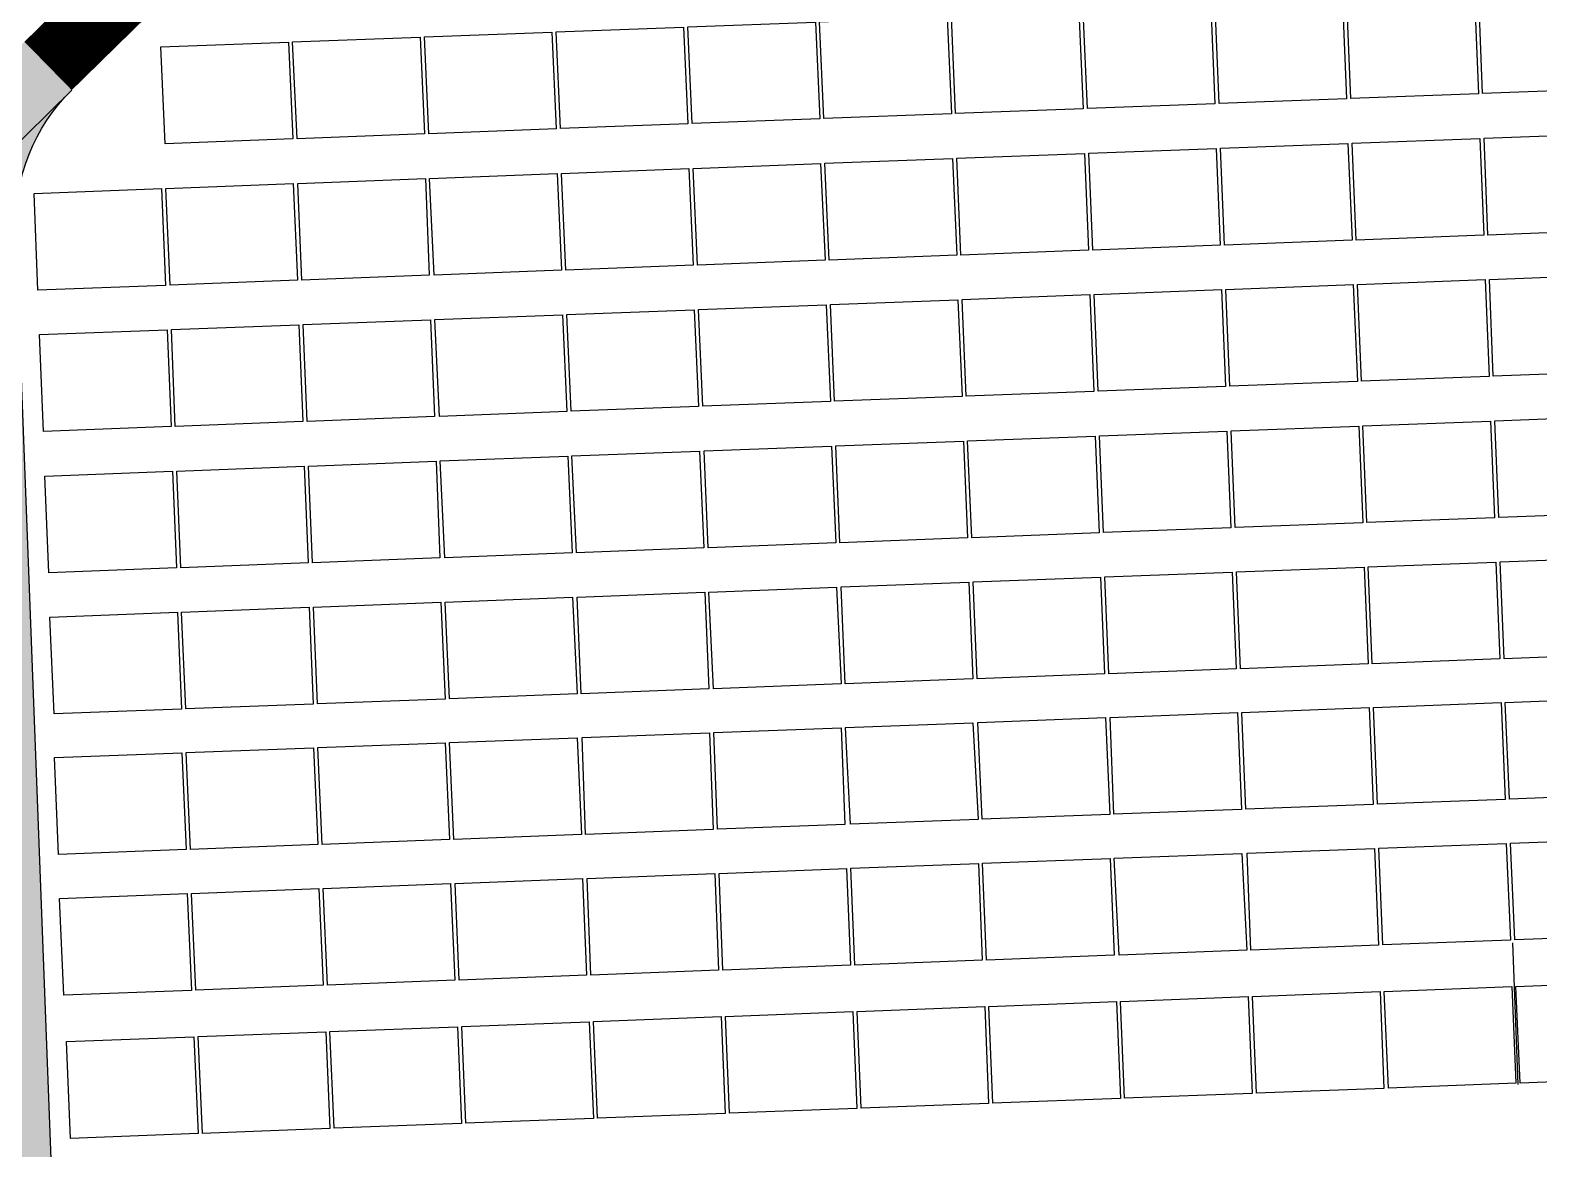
# Model space of a CAD drawing. Header units: metres. Extents: x 1956498 to 1957612, y 2277909 to 2278547.
# Drawn here: x 1956625.4 to 1956714.6, y 2278260.9 to 2278327 of the extents above; entities that cross this region are included whole.
import ezdxf

# ---------------------------------------------------------------- set-up
doc = ezdxf.new("R2010")
doc.units = ezdxf.units.M
doc.layers.add('PVcase AlignmentLine', color=130, linetype='Continuous', plot=False)
doc.layers.add('PVcase PV Modules (full frames)', color=142, linetype='Continuous')
doc.layers.add('UBS-100-Circulation intérieure lourde', color=252, linetype='Continuous')

# ---------------------------------------------------------------- blocks, each defined once
blk = doc.blocks.new('3P6@20DEG F FX ID1 PVBlock')
at = {"color": 0, "transparency": 33554687}
blk.add_polyline3d([(0, 0, 2.083586713139974), (7.539539347030692, 0.2870042413902952, 2.083586713139975), (7.757297679336461, -5.433460050740019, 1.675326544159361e-15), (0.2177583323057694, -5.720464292130313, 0)], close=True, dxfattribs=at)

msp = doc.modelspace()

# ---------------------------------------------------------------- hatches: boundary and pattern name
at = {"layer": 'UBS-100-Circulation intérieure lourde', "transparency": 33554687}
h = msp.add_hatch(color=256, dxfattribs=at)
h.dxf.hatch_style = 1
edge = h.paths.add_edge_path()
edge.add_line((1956634.341489713, 2278056.887598004), (1956625.346640537, 2278294.043664309))
edge.add_line((1956625.346640537, 2278294.043664309), (1956624.540903068, 2278315.22667184))
edge.add_arc((1956635.532993209, 2278315.643750161), 11.00000000036017, 134.3795372862845, 182.1729597346298, ccw=False)
edge.add_line((1956627.839503802, 2278323.505697805), (1956625.041871291, 2278326.364587857))
edge.add_line((1956625.041871291, 2278326.364587857), (1956619.729845189, 2278321.16638273))
edge.add_line((1956619.729845189, 2278321.16638273), (1956601.554383828, 2278307.263801917))
edge.add_line((1956601.554383828, 2278307.263801917), (1956603.99073966, 2278304.078645729))
edge.add_arc((1956610.295078756, 2278295.064473079), 11.00000000036768, 2.109016802056715, 124.96820205366191, ccw=False)
edge.add_line((1956621.287627518, 2278295.469283808), (1956625.184963449, 2278192.595403235))
edge.add_line((1956625.184963449, 2278192.595403235), (1956619.738882399, 2278192.388759882))
edge.add_line((1956619.738882399, 2278192.388759882), (1956620.193876935, 2278180.39738882))
edge.add_line((1956620.193876935, 2278180.39738882), (1956625.639957955, 2278180.604032172))
edge.add_line((1956625.639957955, 2278180.604032172), (1956630.312927891, 2278057.558517311))
edge.add_line((1956630.312927891, 2278057.558517311), (1956622.62110362, 2278058.839518729))
edge.add_arc((1956620.147754484, 2278044.07226155), 14.97295363458923, 80.49185619865526, 131.7545520128504)
edge.add_arc((1956601.909245847, 2278062.632755114), 11.0892297245349, 260.4080620361427, 318.2050486444067, ccw=False)
edge.add_line((1956600.061447426, 2278051.698558441), (1956599.404335252, 2278047.752902147))
edge.add_line((1956599.404335252, 2278047.752902147), (1956666.616632329, 2278036.559322334))
edge.add_line((1956666.616632329, 2278036.559322334), (1956667.273744503, 2278040.504978628))
edge.add_arc((1956669.155596654, 2278051.531930108), 11.18637682478427, 203.0370577475586, 260.3152429478089, ccw=False)
edge.add_arc((1956645.803635846, 2278039.772021213), 15.00008311844894, 29.48240243763131, 80.62893062618235)
edge.add_line((1956648.246066184, 2278054.571920794), (1956634.341489713, 2278056.887598004))

# ---------------------------------------------------------------- linework, layer by layer
at = {"layer": 'PVcase AlignmentLine', "transparency": 33554687}
msp.add_lwpolyline([(1956713.34937974, 2278264.726917159), (1956713.03134738, 2278273.108653103)], dxfattribs=at)
msp.add_lwpolyline([(1956713.34937974, 2278264.726917159), (1956713.03134738, 2278273.108653103)], dxfattribs=at)
at = {"layer": 'UBS-100-Circulation intérieure lourde', "transparency": 33554687, "const_width": 4}
msp.add_lwpolyline([(1956626.440687547, 2278324.935142831), (1956644.608150913, 2278342.713331301, -0.1032689059381145), (1956648.913773762, 2278345.467421853), (1956697.180939359, 2278363.799901951, -0.08144385881705817), (1956701.303869883, 2278364.63761152), (1956764.288333682, 2278367.027462243)], format="xyb", dxfattribs=at)
at = {"layer": 'UBS-100-Circulation intérieure lourde', "transparency": 33554687}
msp.add_lwpolyline([(1956603.99073966, 2278304.078645729, -0.5941058907451485), (1956621.287627519, 2278295.469283808), (1956625.184963449, 2278192.595403235), (1956619.7388824, 2278192.388759882), (1956620.193876935, 2278180.39738882), (1956625.639957956, 2278180.604032171), (1956630.312927892, 2278057.558517311), (1956622.62110362, 2278058.839518728, 0.2274821263217856), (1956610.17665172, 2278055.242151889, -0.2576727416607237), (1956600.061447426, 2278051.69855844), (1956667.273744503, 2278040.504978627, -0.255260147811797), (1956658.861311635, 2278047.154405417, 0.2269490809300984), (1956648.246066184, 2278054.571920794), (1956634.341489714, 2278056.887598004), (1956625.346640537, 2278294.043664308), (1956624.540903068, 2278315.22667184, -0.2116146533493177), (1956627.839503803, 2278323.505697805), (1956622.401800686, 2278318.174178038)], format="xyb", close=True, dxfattribs=at)

# ---------------------------------------------------------------- block references
at = {"layer": 'PVcase PV Modules (full frames)', "color": 144, "true_color": 0x007ca5, "transparency": 33554687, "extrusion": (-0.006074298169216021, -0.0002312275668036521, 0.9999815245471108), "rotation": 359.9999597623716}
msp.add_blockref('3P6@20DEG F FX ID1 PVBlock', (1956678.716022272, 2278326.359072593, -11790.11208439477), dxfattribs=at)
at = {"layer": 'PVcase PV Modules (full frames)', "color": 144, "true_color": 0x007ca5, "transparency": 33554687, "extrusion": (-0.01117813146017061, -0.0004255128851009629, 0.9999374322005571), "rotation": 359.9998637337856}
msp.add_blockref('3P6@20DEG F FX ID1 PVBlock', (1956572.373180794, 2278318.886446575, -22219.4907085517), dxfattribs=at)
at = {"layer": 'PVcase PV Modules (full frames)', "color": 144, "true_color": 0x007ca5, "transparency": 33554687, "extrusion": (-0.01032209277469038, -0.0003929264468295373, 0.9999466485815921), "rotation": 359.9998838061145}
msp.add_blockref('3P6@20DEG F FX ID1 PVBlock', (1956597.637482691, 2278320.563943994, -20470.235573036), dxfattribs=at)
at = {"layer": 'PVcase PV Modules (full frames)', "color": 144, "true_color": 0x007ca5, "transparency": 33554687, "extrusion": (-0.00931274764165769, -0.0003545041612132256, 0.9999565725861111), "rotation": 359.9999054195739}
msp.add_blockref('3P6@20DEG F FX ID1 PVBlock', (1956624.188992153, 2278322.345418393, -18407.70190280961), dxfattribs=at)
at = {"layer": 'PVcase PV Modules (full frames)', "color": 144, "true_color": 0x007ca5, "transparency": 33554687, "extrusion": (-0.01847930973510292, -0.0007034435431427587, 0.9998289955181815), "rotation": 87.82000000000001}
msp.add_blockref('3P6@20DEG F FX ID1 PVBlock', (-2202248.768537945, 2041575.784454308, -37138.89065969642), dxfattribs=at)
at = {"layer": 'PVcase PV Modules (full frames)', "color": 144, "true_color": 0x007ca5, "transparency": 33554687, "extrusion": (-0.01839991644520552, -0.000700421314609996, 0.9998304618708072), "rotation": 87.82000000000001}
msp.add_blockref('3P6@20DEG F FX ID1 PVBlock', (-2202248.768537945, 2041586.524268983, -36976.65750664778), dxfattribs=at)
at = {"layer": 'PVcase PV Modules (full frames)', "color": 144, "true_color": 0x007ca5, "transparency": 33554687, "extrusion": (-0.01740265300377728, -0.00066245893729498, 0.9998483429083566), "rotation": 87.82000000000001}
msp.add_blockref('3P6@20DEG F FX ID1 PVBlock', (-2202248.768537946, 2041630.210390647, -34938.83033362388), dxfattribs=at)
at = {"layer": 'PVcase PV Modules (full frames)', "color": 144, "true_color": 0x007ca5, "transparency": 33554687, "extrusion": (-0.01921586046399227, -0.0007314814873009266, 0.9998150907250111), "rotation": 87.82000000000001}
msp.add_blockref('3P6@20DEG F FX ID1 PVBlock', (-2202248.768537945, 2041524.465183576, -38643.95375235138), dxfattribs=at)
at = {"layer": 'PVcase PV Modules (full frames)', "color": 144, "true_color": 0x007ca5, "transparency": 33554687, "extrusion": (-0.01873325642672121, -0.0007131104172350316, 0.9998242628468182), "rotation": 87.82000000000001}
msp.add_blockref('3P6@20DEG F FX ID1 PVBlock', (-2202248.768537946, 2041550.688654436, -37657.80629644445), dxfattribs=at)
at = {"layer": 'PVcase PV Modules (full frames)', "color": 144, "true_color": 0x007ca5, "transparency": 33554687, "extrusion": (-0.01872896385772119, -0.0007129470139483371, 0.999824343382062), "rotation": 87.82000000000001}
msp.add_blockref('3P6@20DEG F FX ID1 PVBlock', (-2202248.768537946, 2041558.645473751, -37649.03487824973), dxfattribs=at)
at = {"layer": 'PVcase PV Modules (full frames)', "color": 144, "true_color": 0x007ca5, "transparency": 33554687, "extrusion": (-0.0192823140180765, -0.0007340111447507741, 0.9998138094634159), "rotation": 87.82000000000001}
msp.add_blockref('3P6@20DEG F FX ID1 PVBlock', (-2202248.768537945, 2041514.09525611, -38779.74367805515), dxfattribs=at)
at = {"layer": 'PVcase PV Modules (full frames)', "color": 144, "true_color": 0x007ca5, "transparency": 33554687, "extrusion": (-0.01096890905006634, -0.0004175485100470047, 0.9999397525288677), "rotation": 359.9998687872217}
msp.add_blockref('3P6@20DEG F FX ID1 PVBlock', (1956584.879280743, 2278311.169820618, -21792.32028462011), dxfattribs=at)
at = {"layer": 'PVcase PV Modules (full frames)', "color": 144, "true_color": 0x007ca5, "transparency": 33554687, "extrusion": (-0.009116253100464758, -0.000347024292200456, 0.9999583858859072), "rotation": 359.999909368754}
msp.add_blockref('3P6@20DEG F FX ID1 PVBlock', (1956627.923640398, 2278314.25553955, -18006.53343715389), dxfattribs=at)
at = {"layer": 'PVcase PV Modules (full frames)', "color": 144, "true_color": 0x007ca5, "transparency": 33554687, "extrusion": (-0.004482304331922819, -0.0001706258559378144, 0.9999899398667436), "rotation": 359.9999780900689}
msp.add_blockref('3P6@20DEG F FX ID1 PVBlock', (1956694.483384341, 2278319.240038725, -8537.32259608225), dxfattribs=at)
at = {"layer": 'PVcase PV Modules (full frames)', "color": 144, "true_color": 0x007ca5, "transparency": 33554687, "extrusion": (-0.01764854831158086, -0.0006718193229935301, 0.999844026536785), "rotation": 87.82000000000001}
msp.add_blockref('3P6@20DEG F FX ID1 PVBlock', (-2202240.401718943, 2041613.746020015, -35441.61735184586), dxfattribs=at)
at = {"layer": 'PVcase PV Modules (full frames)', "color": 144, "true_color": 0x007ca5, "transparency": 33554687, "extrusion": (-0.01297015747861583, -0.0004937291307231965, 0.9999157620752487), "rotation": 359.9998165384817}
msp.add_blockref('3P6@20DEG F FX ID1 PVBlock', (1956523.669482392, 2278306.976654739, -25881.71171712651), dxfattribs=at)
at = {"layer": 'PVcase PV Modules (full frames)', "color": 144, "true_color": 0x007ca5, "transparency": 33554687, "extrusion": (-0.01027917436462807, -0.0003912926910847035, 0.9999470913325422), "rotation": 359.9998847703804}
msp.add_blockref('3P6@20DEG F FX ID1 PVBlock', (1956590.998593349, 2278311.972747879, -20382.89579129044), dxfattribs=at)
at = {"layer": 'PVcase PV Modules (full frames)', "color": 144, "true_color": 0x007ca5, "transparency": 33554687, "extrusion": (-0.02249907187464928, -0.0008564620142094678, 0.99974649698691), "rotation": 87.82000000000001}
msp.add_blockref('3P6@20DEG F FX ID1 PVBlock', (-2202240.401718943, 2041394.230172608, -45353.20018407156), dxfattribs=at)
at = {"layer": 'PVcase PV Modules (full frames)', "color": 144, "true_color": 0x007ca5, "transparency": 33554687, "extrusion": (-0.0206989322255804, -0.0007879369106723297, 0.9997854436628619), "rotation": 87.82000000000001}
msp.add_blockref('3P6@20DEG F FX ID1 PVBlock', (-2202240.401718943, 2041480.431584421, -41674.79888262421), dxfattribs=at)
at = {"layer": 'PVcase PV Modules (full frames)', "color": 144, "true_color": 0x007ca5, "transparency": 33554687, "extrusion": (-0.01949694305326899, -0.0007421813313617119, 0.9998096410709636), "rotation": 87.82000000000001}
msp.add_blockref('3P6@20DEG F FX ID1 PVBlock', (-2202240.401718943, 2041536.888225261, -39218.64836126205), dxfattribs=at)
at = {"layer": 'PVcase PV Modules (full frames)', "color": 144, "true_color": 0x007ca5, "transparency": 33554687, "extrusion": (-0.00615135921488134, -0.0002341610148478789, 0.999981052794716), "rotation": 359.9999587349436}
msp.add_blockref('3P6@20DEG F FX ID1 PVBlock', (1956592.422811603, 2278314.664729186, -11948.60034176358), dxfattribs=at)
at = {"layer": 'PVcase PV Modules (full frames)', "color": 144, "true_color": 0x007ca5, "transparency": 33554687, "extrusion": (-0.01571313709912819, -0.0005981448979072001, 0.9998763621294312), "rotation": 87.82000000000001}
msp.add_blockref('3P6@20DEG F FX ID1 PVBlock', (-2202240.401718942, 2041639.560762689, -31486.82771435512), dxfattribs=at)
at = {"layer": 'PVcase PV Modules (full frames)', "color": 144, "true_color": 0x007ca5, "transparency": 33554687, "extrusion": (-0.006358092914321157, -0.0002420306532762401, 0.9999797578329552), "rotation": 359.9999559146505}
msp.add_blockref('3P6@20DEG F FX ID1 PVBlock', (1956605.619401346, 2278315.06648857, -12370.95944148627), dxfattribs=at)
at = {"layer": 'PVcase PV Modules (full frames)', "color": 144, "true_color": 0x007ca5, "transparency": 33554687, "extrusion": (-0.01022872624618608, -0.0003893723053294766, 0.9999476094019069), "rotation": 359.9998858986822}
msp.add_blockref('3P6@20DEG F FX ID1 PVBlock', (1956607.872477627, 2278304.296898019, -20280.18576989607), dxfattribs=at)
at = {"layer": 'PVcase PV Modules (full frames)', "color": 144, "true_color": 0x007ca5, "transparency": 33554687, "extrusion": (-0.004534140012205427, -0.0001725990613833592, 0.999989705838972), "rotation": 359.9999775803806}
msp.add_blockref('3P6@20DEG F FX ID1 PVBlock', (1956694.373350421, 2278310.859287037, -8643.620544094589), dxfattribs=at)
at = {"layer": 'PVcase PV Modules (full frames)', "color": 144, "true_color": 0x007ca5, "transparency": 33554687, "extrusion": (-0.01060372260561349, -0.0004036471224910813, 0.9999436974829652), "rotation": 359.9998773789256}
msp.add_blockref('3P6@20DEG F FX ID1 PVBlock', (1956577.092751589, 2278302.821447315, -21046.45581723272), dxfattribs=at)
at = {"layer": 'PVcase PV Modules (full frames)', "color": 144, "true_color": 0x007ca5, "transparency": 33554687, "extrusion": (-0.009604617713506606, -0.0003656146475042108, 0.9999538077553918), "rotation": 359.9998993980575}
msp.add_blockref('3P6@20DEG F FX ID1 PVBlock', (1956604.015316744, 2278304.631502197, -19004.86310939241), dxfattribs=at)
at = {"layer": 'PVcase PV Modules (full frames)', "color": 144, "true_color": 0x007ca5, "transparency": 33554687, "extrusion": (-0.01010718931342535, -0.0003847458137651564, 0.999948847039108), "rotation": 359.9998885941285}
msp.add_blockref('3P6@20DEG F FX ID1 PVBlock', (1956602.425495407, 2278304.185688098, -20031.83283730677), dxfattribs=at)
at = {"layer": 'PVcase PV Modules (full frames)', "color": 144, "true_color": 0x007ca5, "transparency": 33554687, "extrusion": (-0.02097944859078006, -0.0007986152005367362, 0.99977958818461), "rotation": 87.82000000000001}
msp.add_blockref('3P6@20DEG F FX ID1 PVBlock', (-2202232.04938278, 2041468.641362008, -42248.31200925753), dxfattribs=at)
at = {"layer": 'PVcase PV Modules (full frames)', "color": 144, "true_color": 0x007ca5, "transparency": 33554687, "extrusion": (-0.01845005120666561, -0.0007023297719464252, 0.9998295366428034), "rotation": 87.82000000000001}
msp.add_blockref('3P6@20DEG F FX ID1 PVBlock', (-2202232.049382779, 2041576.854775001, -37079.72978483111), dxfattribs=at)
at = {"layer": 'PVcase PV Modules (full frames)', "color": 144, "true_color": 0x007ca5, "transparency": 33554687, "extrusion": (-0.01246220258503659, -0.0004743930410521992, 0.9999222312049934), "rotation": 359.9998306275812}
msp.add_blockref('3P6@20DEG F FX ID1 PVBlock', (1956528.516186171, 2278299.305189198, -24844.10161476018), dxfattribs=at)
at = {"layer": 'PVcase PV Modules (full frames)', "color": 144, "true_color": 0x007ca5, "transparency": 33554687, "extrusion": (-0.005733131303026139, -0.0002182405216923491, 0.9999835416528299), "rotation": 359.9999641554197}
msp.add_blockref('3P6@20DEG F FX ID1 PVBlock', (1956605.142234817, 2278306.983828916, -11094.26647689598), dxfattribs=at)
at = {"layer": 'PVcase PV Modules (full frames)', "color": 144, "true_color": 0x007ca5, "transparency": 33554687, "extrusion": (-0.007364371529152488, -0.0002803362071282382, 0.999972843353054), "rotation": 359.9999408556267}
msp.add_blockref('3P6@20DEG F FX ID1 PVBlock', (1956593.044968765, 2278305.692403344, -14427.49869307819), dxfattribs=at)
at = {"layer": 'PVcase PV Modules (full frames)', "color": 144, "true_color": 0x007ca5, "transparency": 33554687, "extrusion": (-0.02527124025734004, -0.0009619888968291157, 0.999680168350467), "rotation": 87.82000000000001}
for p in [(-2202232.049382778, 2041260.507088855, -51018.1545414519), (-2202223.685602386, 2041260.497901654, -51018.4837157927)]:
    msp.add_blockref('3P6@20DEG F FX ID1 PVBlock', p, dxfattribs=at)
at = {"layer": 'PVcase PV Modules (full frames)', "color": 144, "true_color": 0x007ca5, "transparency": 33554687, "extrusion": (-0.005301496540627355, -0.0002018096760082913, 0.9999859266046119), "rotation": 359.9999693495984}
msp.add_blockref('3P6@20DEG F FX ID1 PVBlock', (1956601.743824883, 2278307.039704247, -10212.2794160787), dxfattribs=at)
at = {"layer": 'PVcase PV Modules (full frames)', "color": 144, "true_color": 0x007ca5, "transparency": 33554687, "extrusion": (-0.003781502336558997, -0.0001439487426837519, 0.9999928397337843), "rotation": 359.9999844056799}
msp.add_blockref('3P6@20DEG F FX ID1 PVBlock', (1956700.344444681, 2278302.960166806, -7106.025771795824), dxfattribs=at)
at = {"layer": 'PVcase PV Modules (full frames)', "color": 144, "true_color": 0x007ca5, "transparency": 33554687, "extrusion": (-0.009604617713536705, -0.0003656146475053567, 0.9999538077553914), "rotation": 359.9998993980575}
for p in [(1956604.329411445, 2278296.273620687, -19005.23479995163), (1956604.641485847, 2278287.935591234, -19005.60560543754)]:
    msp.add_blockref('3P6@20DEG F FX ID1 PVBlock', p, dxfattribs=at)
at = {"layer": 'PVcase PV Modules (full frames)', "color": 144, "true_color": 0x007ca5, "transparency": 33554687, "extrusion": (-0.009604617713521654, -0.0003656146475047838, 0.9999538077553916), "rotation": 359.9998993980575}
msp.add_blockref('3P6@20DEG F FX ID1 PVBlock', (1956612.118781917, 2278296.570121441, -19005.23479992088), dxfattribs=at)
at = {"layer": 'PVcase PV Modules (full frames)', "color": 144, "true_color": 0x007ca5, "transparency": 33554687, "extrusion": (-0.009932864365331157, -0.0003781098646467426, 0.9999505963988572), "rotation": 359.9998924040539}
msp.add_blockref('3P6@20DEG F FX ID1 PVBlock', (1956613.83814977, 2278296.386142008, -19675.98629479266), dxfattribs=at)
at = {"layer": 'PVcase PV Modules (full frames)', "color": 144, "true_color": 0x007ca5, "transparency": 33554687, "extrusion": (-0.01165224715122428, -0.0004435608331225729, 0.999932011883865), "rotation": 359.9998519288937}
msp.add_blockref('3P6@20DEG F FX ID1 PVBlock', (1956539.646886029, 2278292.118665704, -23189.39221926258), dxfattribs=at)
at = {"layer": 'PVcase PV Modules (full frames)', "color": 144, "true_color": 0x007ca5, "transparency": 33554687, "extrusion": (-0.01122479622726048, -0.0004272892517278653, 0.9999369086965196), "rotation": 359.9998625936476}
for p in [(1956556.738476456, 2278293.149564987, -22315.93600298983), (1956557.049947479, 2278284.811512571, -22316.30431404742)]:
    msp.add_blockref('3P6@20DEG F FX ID1 PVBlock', p, dxfattribs=at)
at = {"layer": 'PVcase PV Modules (full frames)', "color": 144, "true_color": 0x007ca5, "transparency": 33554687, "extrusion": (-0.01027351751357778, -0.0003910773542889634, 0.9999471495516157), "rotation": 359.9998848971755}
msp.add_blockref('3P6@20DEG F FX ID1 PVBlock', (1956583.94625865, 2278294.980603624, -20372.07915570224), dxfattribs=at)
at = {"layer": 'PVcase PV Modules (full frames)', "color": 144, "true_color": 0x007ca5, "transparency": 33554687, "extrusion": (-0.008388338550026731, -0.0003193150975494989, 0.9999647662864121), "rotation": 359.9999232646085}
msp.add_blockref('3P6@20DEG F FX ID1 PVBlock', (1956578.216078837, 2278296.130759203, -16520.18306804275), dxfattribs=at)
at = {"layer": 'PVcase PV Modules (full frames)', "color": 144, "true_color": 0x007ca5, "transparency": 33554687, "extrusion": (-0.02404193115553973, -0.0009151933420933566, 0.9997105320878934), "rotation": 87.82000000000001}
msp.add_blockref('3P6@20DEG F FX ID1 PVBlock', (-2202223.685602386, 2041329.529435915, -48506.51364271416), dxfattribs=at)
at = {"layer": 'PVcase PV Modules (full frames)', "color": 144, "true_color": 0x007ca5, "transparency": 33554687, "extrusion": (-0.0125845447920904, -0.0004790501866295774, 0.9999206967271428), "rotation": 359.9998272856462}
for p in [(1956479.136650827, 2278288.936614588, -25094.57402677452), (1956479.430563073, 2278280.597893827, -25094.98098437403)]:
    msp.add_blockref('3P6@20DEG F FX ID1 PVBlock', p, dxfattribs=at)
at = {"layer": 'PVcase PV Modules (full frames)', "color": 144, "true_color": 0x007ca5, "transparency": 33554687, "extrusion": (-0.008336228188710756, -0.0003173314359450329, 0.9999652026947465), "rotation": 359.9999242150609}
msp.add_blockref('3P6@20DEG F FX ID1 PVBlock', (1956571.246942787, 2278295.899372843, -16413.7014530763), dxfattribs=at)
at = {"layer": 'PVcase PV Modules (full frames)', "color": 144, "true_color": 0x007ca5, "transparency": 33554687, "extrusion": (-0.008455490212819484, -0.0003218713295884657, 0.9999641999012305), "rotation": 359.99992203108}
msp.add_blockref('3P6@20DEG F FX ID1 PVBlock', (1956632.022422228, 2278289.785008518, -16657.44495667786), dxfattribs=at)
at = {"layer": 'PVcase PV Modules (full frames)', "color": 144, "true_color": 0x007ca5, "transparency": 33554687, "extrusion": (-0.009060270958301102, -0.0003448932452619702, 0.9999588954246127), "rotation": 359.9999104784768}
msp.add_blockref('3P6@20DEG F FX ID1 PVBlock', (1956629.82421485, 2278289.289330089, -17893.27631529673), dxfattribs=at)
at = {"layer": 'PVcase PV Modules (full frames)', "color": 144, "true_color": 0x007ca5, "transparency": 33554687, "extrusion": (-0.009632730054846135, -0.0003666847873136191, 0.9999535369475709), "rotation": 359.999898808266}
msp.add_blockref('3P6@20DEG F FX ID1 PVBlock', (1956627.500386385, 2278288.784676645, -19063.062890982), dxfattribs=at)
at = {"layer": 'PVcase PV Modules (full frames)', "color": 144, "true_color": 0x007ca5, "transparency": 33554687, "extrusion": (-0.009944370864173017, -0.0003785478773447553, 0.9999504818687875), "rotation": 359.9998921546191}
msp.add_blockref('3P6@20DEG F FX ID1 PVBlock', (1956590.564672841, 2278287.141440899, -19699.86452401096), dxfattribs=at)
at = {"layer": 'PVcase PV Modules (full frames)', "color": 144, "true_color": 0x007ca5, "transparency": 33554687, "extrusion": (-0.02060815924530731, -0.0007844814966022016, 0.9997873215645924), "rotation": 87.82000000000001}
msp.add_blockref('3P6@20DEG F FX ID1 PVBlock', (-2202215.34173653, 2041476.354262279, -41490.31657725499), dxfattribs=at)
at = {"layer": 'PVcase PV Modules (full frames)', "color": 144, "true_color": 0x007ca5, "transparency": 33554687, "extrusion": (-0.009533551382482587, -0.0003629093975565503, 0.9999544888117693), "rotation": 359.9999008813281}
msp.add_blockref('3P6@20DEG F FX ID1 PVBlock', (1956574.736233962, 2278286.850150884, -18860.53066556387), dxfattribs=at)
at = {"layer": 'PVcase PV Modules (full frames)', "color": 144, "true_color": 0x007ca5, "transparency": 33554687, "extrusion": (-0.0265537475804955, -0.001010809524246452, 0.9996468760284989), "rotation": 87.82000000000001}
msp.add_blockref('3P6@20DEG F FX ID1 PVBlock', (-2202215.341736532, 2041208.892281863, -53639.66193809101), dxfattribs=at)
at = {"layer": 'PVcase PV Modules (full frames)', "color": 144, "true_color": 0x007ca5, "transparency": 33554687, "extrusion": (-0.01258454479210545, -0.0004790501866301502, 0.9999206967271426), "rotation": 359.9998272856462}
msp.add_blockref('3P6@20DEG F FX ID1 PVBlock', (1956487.219942191, 2278280.894385091, -25094.9809844048), dxfattribs=at)
at = {"layer": 'PVcase PV Modules (full frames)', "color": 144, "true_color": 0x007ca5, "transparency": 33554687, "extrusion": (-0.01416757963407886, -0.0005393108594647468, 0.9998994893643605), "rotation": 359.9997810981894}
msp.add_blockref('3P6@20DEG F FX ID1 PVBlock', (1956454.558805951, 2278278.004137831, -28329.71830183812), dxfattribs=at)
at = {"layer": 'PVcase PV Modules (full frames)', "color": 144, "true_color": 0x007ca5, "transparency": 33554687, "extrusion": (-0.01214110109143053, -0.0004621698154226398, 0.9999261873075179), "rotation": 359.9998392435656}
msp.add_blockref('3P6@20DEG F FX ID1 PVBlock', (1956568.13966342, 2278276.084816531, -24189.16370451772), dxfattribs=at)
at = {"layer": 'PVcase PV Modules (full frames)', "color": 144, "true_color": 0x007ca5, "transparency": 33554687, "extrusion": (-0.01734577335808022, -0.0006602937254945719, 0.9998493327290898), "rotation": 87.82000000000001}
msp.add_blockref('3P6@20DEG F FX ID1 PVBlock', (-2202207.031651057, 2041663.348794384, -34824.64117202919), dxfattribs=at)
at = {"layer": 'PVcase PV Modules (full frames)', "color": 144, "true_color": 0x007ca5, "transparency": 33554687, "extrusion": (-0.01784440574525179, -0.0006792749395218147, 0.9998405451716565), "rotation": 87.82000000000001}
msp.add_blockref('3P6@20DEG F FX ID1 PVBlock', (-2202207.031651058, 2041614.515801819, -35843.37132650557), dxfattribs=at)
at = {"layer": 'PVcase PV Modules (full frames)', "color": 144, "true_color": 0x007ca5, "transparency": 33554687, "extrusion": (-0.007943099326751553, -0.0003023663769935643, 0.9999684073747828), "rotation": 359.9999311945235}
for p in [(1956632.440480544, 2278281.811616724, -15610.80909044935), (1956640.536269088, 2278273.786255831, -15611.2121515776)]:
    msp.add_blockref('3P6@20DEG F FX ID1 PVBlock', p, dxfattribs=at)
at = {"layer": 'PVcase PV Modules (full frames)', "color": 144, "true_color": 0x007ca5, "transparency": 33554687, "extrusion": (-0.007943099326736485, -0.0003023663769929907, 0.9999684073747829), "rotation": 359.9999311945235}
msp.add_blockref('3P6@20DEG F FX ID1 PVBlock', (1956640.229847204, 2278282.108121662, -15610.80909041858), dxfattribs=at)
at = {"layer": 'PVcase PV Modules (full frames)', "color": 144, "true_color": 0x007ca5, "transparency": 33554687, "extrusion": (0.003255464463213217, 0.0001239242963836435, 0.9999946932828682), "rotation": 359.9999884425183}
msp.add_blockref('3P6@20DEG F FX ID1 PVBlock', (1956645.614822489, 2278284.354768835, 7272.015029255166), dxfattribs=at)
at = {"layer": 'PVcase PV Modules (full frames)', "color": 144, "true_color": 0x007ca5, "transparency": 33554687, "extrusion": (0.002243009948320576, 8.538364733147291e-05, 0.9999974808048291), "rotation": 359.9999945134532}
msp.add_blockref('3P6@20DEG F FX ID1 PVBlock', (1956659.480195792, 2278285.099085586, 5203.175037971903), dxfattribs=at)
at = {"layer": 'PVcase PV Modules (full frames)', "color": 144, "true_color": 0x007ca5, "transparency": 33554687, "extrusion": (-0.03987063047562279, -0.001517737294907219, 0.9992036976007345), "rotation": 87.82000000000001}
msp.add_blockref('3P6@20DEG F FX ID1 PVBlock', (-2202207.031651058, 2040319.991816032, -80852.33409742102), dxfattribs=at)
at = {"layer": 'PVcase PV Modules (full frames)', "color": 144, "true_color": 0x007ca5, "transparency": 33554687, "extrusion": (-0.01806987096145585, -0.0006878576221444645, 0.9998364899398942), "rotation": 87.82000000000001}
for p in [(-2202207.031651059, 2041559.520210997, -36303.92760229926), (-2202198.704152138, 2041559.510247411, -36304.23761156547)]:
    msp.add_blockref('3P6@20DEG F FX ID1 PVBlock', p, dxfattribs=at)
at = {"layer": 'PVcase PV Modules (full frames)', "color": 144, "true_color": 0x007ca5, "transparency": 33554687, "extrusion": (-0.01806987096147102, -0.000687857622145042, 0.9998364899398938), "rotation": 87.82000000000001}
for p in [(-2202207.031651058, 2041567.31525188, -36303.92760233027), (-2202198.704152137, 2041567.305288294, -36304.23761159647)]:
    msp.add_blockref('3P6@20DEG F FX ID1 PVBlock', p, dxfattribs=at)
at = {"layer": 'PVcase PV Modules (full frames)', "color": 144, "true_color": 0x007ca5, "transparency": 33554687, "extrusion": (-0.01687229740776433, -0.000642270130194883, 0.9998574463738638), "rotation": 87.82000000000001}
msp.add_blockref('3P6@20DEG F FX ID1 PVBlock', (-2202207.031651058, 2041617.158483328, -33856.82076985658), dxfattribs=at)
at = {"layer": 'PVcase PV Modules (full frames)', "color": 144, "true_color": 0x007ca5, "transparency": 33554687, "extrusion": (-0.01408412286430743, -0.0005361339482776507, 0.9999006700885507), "rotation": 359.9997836696854}
msp.add_blockref('3P6@20DEG F FX ID1 PVBlock', (1956441.492063849, 2278269.282378205, -28159.56642567179), dxfattribs=at)
at = {"layer": 'PVcase PV Modules (full frames)', "color": 144, "true_color": 0x007ca5, "transparency": 33554687, "extrusion": (-0.0161853303414141, -0.0006161196649392554, 0.9998688191349392), "rotation": 87.82000000000001}
msp.add_blockref('3P6@20DEG F FX ID1 PVBlock', (-2202198.704152138, 2041702.402669017, -32453.71408799963), dxfattribs=at)
at = {"layer": 'PVcase PV Modules (full frames)', "color": 144, "true_color": 0x007ca5, "transparency": 33554687, "extrusion": (-0.03750073721979481, -0.001427523637977004, 0.9992955803385878), "rotation": 87.82000000000001}
msp.add_blockref('3P6@20DEG F FX ID1 PVBlock', (-2202198.704152138, 2040521.702425168, -76010.39478337158), dxfattribs=at)
at = {"layer": 'PVcase PV Modules (full frames)', "color": 144, "true_color": 0x007ca5, "transparency": 33554687, "extrusion": (-0.01522831122793316, -0.0005796892502921347, 0.999883874506194), "rotation": 359.9997470906311}
msp.add_blockref('3P6@20DEG F FX ID1 PVBlock', (1956487.690929126, 2278261.402873472, -30498.09495961206), dxfattribs=at)
at = {"layer": 'PVcase PV Modules (full frames)', "color": 144, "true_color": 0x007ca5, "transparency": 33554687, "extrusion": (-0.004004869887407406, -0.0001524515744260788, 0.9999919688556016), "rotation": 359.9999825089971}
msp.add_blockref('3P6@20DEG F FX ID1 PVBlock', (1956652.90798681, 2278276.087251541, -7564.050894817109), dxfattribs=at)
at = {"layer": 'PVcase PV Modules (full frames)', "color": 144, "true_color": 0x007ca5, "transparency": 33554687, "extrusion": (-0.007389083744896511, -0.0002812769158912318, 0.9999726607886376), "rotation": 359.9999404580203}
msp.add_blockref('3P6@20DEG F FX ID1 PVBlock', (1956625.076015905, 2278273.528121504, -14479.36490375121), dxfattribs=at)
at = {"layer": 'PVcase PV Modules (full frames)', "color": 144, "true_color": 0x007ca5, "transparency": 33554687, "extrusion": (-0.009403001154533087, -0.0003579398009523847, 0.9999557267441328), "rotation": 359.9999035774172}
for p in [(1956601.030737724, 2278271.297562813, -18594.62959028576), (1956609.193284351, 2278263.132363189, -18594.8137109292)]:
    msp.add_blockref('3P6@20DEG F FX ID1 PVBlock', p, dxfattribs=at)
at = {"layer": 'PVcase PV Modules (full frames)', "color": 144, "true_color": 0x007ca5, "transparency": 33554687, "extrusion": (-0.01117665788695215, -0.0004254567912543454, 0.9999374486961656), "rotation": 359.9998637697112}
msp.add_blockref('3P6@20DEG F FX ID1 PVBlock', (1956535.23431057, 2278267.373426241, -22218.74441487819), dxfattribs=at)
at = {"layer": 'PVcase PV Modules (full frames)', "color": 144, "true_color": 0x007ca5, "transparency": 33554687, "extrusion": (0.003255464463228268, 0.0001239242963842165, 0.999994693282868), "rotation": 359.9999884425183}
msp.add_blockref('3P6@20DEG F FX ID1 PVBlock', (1956645.928990474, 2278276.03319786, 7271.661875463233), dxfattribs=at)
at = {"layer": 'PVcase PV Modules (full frames)', "color": 144, "true_color": 0x007ca5, "transparency": 33554687, "extrusion": (-0.01658615226370486, -0.000631377572146141, 0.9998622409689479), "rotation": 87.82000000000001}
msp.add_blockref('3P6@20DEG F FX ID1 PVBlock', (-2202198.704152137, 2041603.373393661, -33272.44904166104), dxfattribs=at)
at = {"layer": 'PVcase PV Modules (full frames)', "color": 144, "true_color": 0x007ca5, "transparency": 33554687, "extrusion": (-0.006849926222875244, -0.0002607530498464811, 0.9999765049832862), "rotation": 359.9999488302796}
msp.add_blockref('3P6@20DEG F FX ID1 PVBlock', (1956655.99886282, 2278266.527895079, -13377.78743692589), dxfattribs=at)
at = {"layer": 'PVcase PV Modules (full frames)', "color": 144, "true_color": 0x007ca5, "transparency": 33554687, "extrusion": (-0.01393607353397263, -0.0005304982212411156, 0.9999027474840205), "rotation": 359.9997881940394}
msp.add_blockref('3P6@20DEG F FX ID1 PVBlock', (1956524.080538833, 2278255.777834144, -27857.88774476039), dxfattribs=at)
at = {"layer": 'PVcase PV Modules (full frames)', "color": 144, "true_color": 0x007ca5, "transparency": 33554687, "extrusion": (-0.01454502888415975, -0.0005536790497077576, 0.9998940621757233), "rotation": 359.9997692783298}
msp.add_blockref('3P6@20DEG F FX ID1 PVBlock', (1956515.278483049, 2278254.768247422, -29102.25617770496), dxfattribs=at)
at = {"layer": 'PVcase PV Modules (full frames)', "color": 144, "true_color": 0x007ca5, "transparency": 33554687, "extrusion": (-0.007147206423245261, -0.000272069481058045, 0.9999744213821377), "rotation": 359.9999442924112}
for p in [(1956628.739190241, 2278265.328402783, -13985.29236201453), (1956620.949825151, 2278265.031896122, -13985.29236201453)]:
    msp.add_blockref('3P6@20DEG F FX ID1 PVBlock', p, dxfattribs=at)
at = {"layer": 'PVcase PV Modules (full frames)', "color": 144, "true_color": 0x007ca5, "transparency": 33554687, "extrusion": (-0.009281328002126702, -0.0003533081239762956, 0.9999568651316348), "rotation": 359.9999060567079}
msp.add_blockref('3P6@20DEG F FX ID1 PVBlock', (1956603.552538542, 2278263.006067309, -18346.18420213908), dxfattribs=at)
at = {"layer": 'PVcase PV Modules (full frames)', "color": 144, "true_color": 0x007ca5, "transparency": 33554687, "extrusion": (-0.01204130914779853, -0.0004583710805449915, 0.9999273957492912), "rotation": 359.9998418754275}
msp.add_blockref('3P6@20DEG F FX ID1 PVBlock', (1956516.521577421, 2278257.404459646, -23985.85660184152), dxfattribs=at)
at = {"layer": 'PVcase PV Modules (full frames)', "color": 144, "true_color": 0x007ca5, "transparency": 33554687, "extrusion": (-0.007234616984020415, -0.0002753968994227562, 0.9999737918933888), "rotation": 359.9999429214497}
msp.add_blockref('3P6@20DEG F FX ID1 PVBlock', (1956611.984673363, 2278264.641739958, -14163.90679928636), dxfattribs=at)
at = {"layer": 'PVcase PV Modules (full frames)', "color": 144, "true_color": 0x007ca5, "transparency": 33554687, "extrusion": (-0.01443069229229333, -0.0005493266502704236, 0.9998957212430687), "rotation": 359.9997728916082}
for p in [(1956432.74645374, 2278251.755719065, -28868.27563528566), (1956440.53583938, 2278252.052203173, -28868.27563528566)]:
    msp.add_blockref('3P6@20DEG F FX ID1 PVBlock', p, dxfattribs=at)
at = {"layer": 'PVcase PV Modules (full frames)', "color": 144, "true_color": 0x007ca5, "transparency": 33554687, "extrusion": (-0.01315125132224564, -0.0005006227483328579, 0.9999133932323954), "rotation": 359.9998113793855}
msp.add_blockref('3P6@20DEG F FX ID1 PVBlock', (1956482.060986813, 2278255.005252727, -26253.8947726638), dxfattribs=at)

doc.saveas('drawing.dxf')
